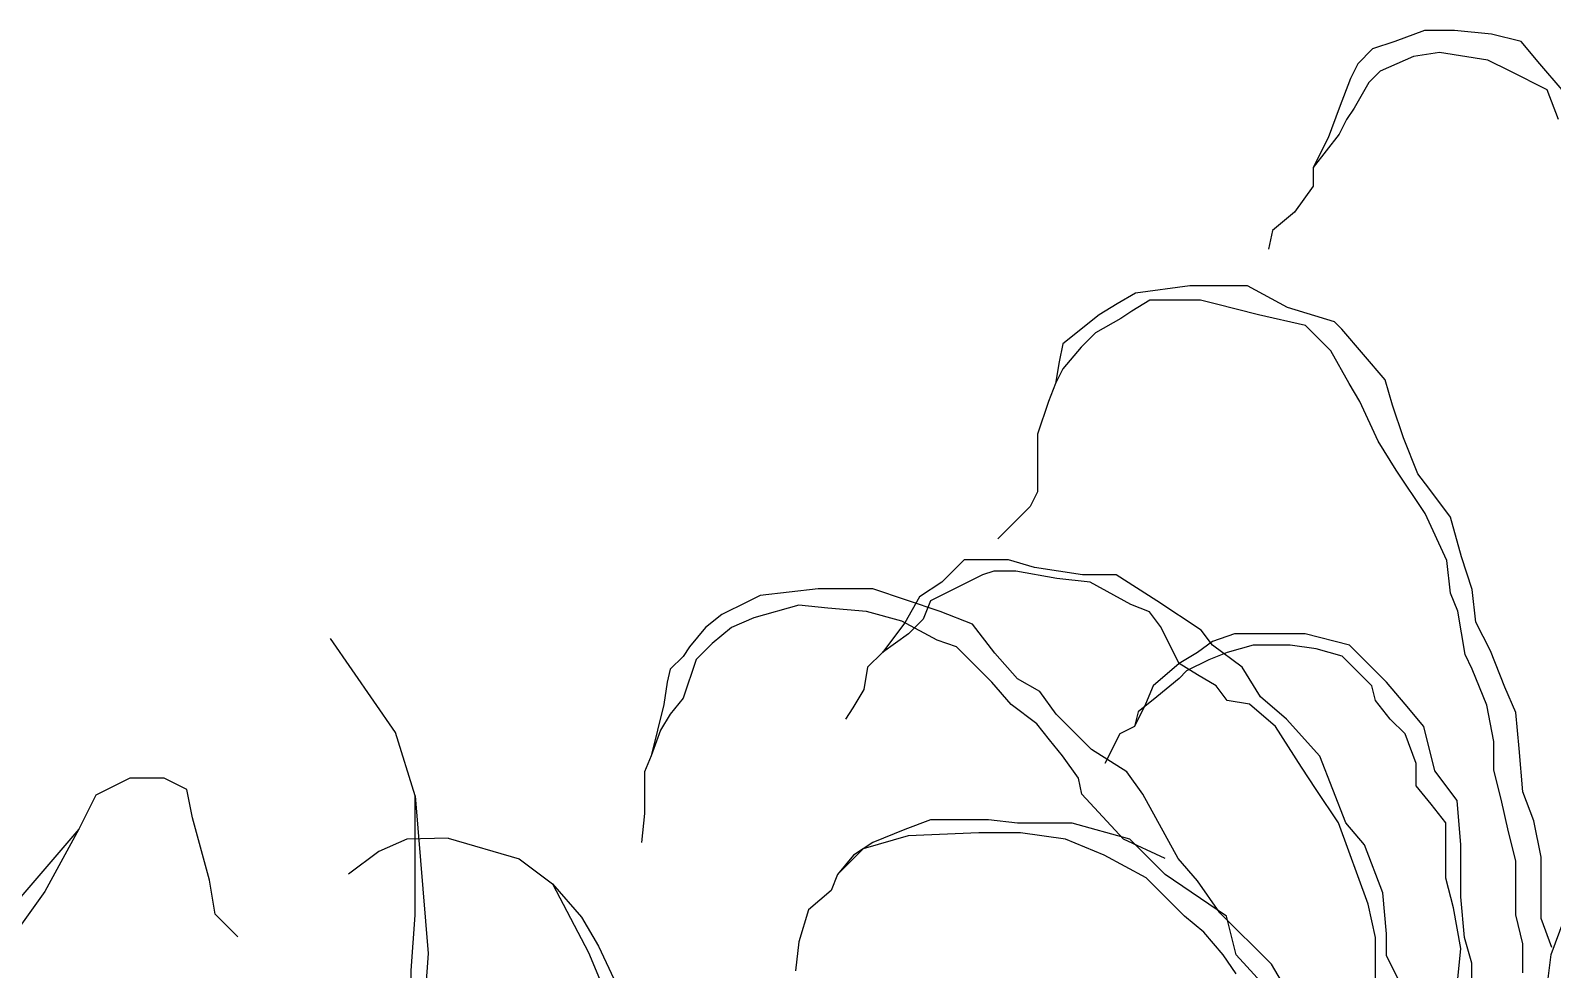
# Model space of a CAD drawing. Header units: millimetres. Extents: x 284148 to 331264, y 78716 to 101523.
# Drawn here: x 289418 to 290080, y 81443 to 81851 of the extents above; entities that cross this region are included whole.
import ezdxf

# ---------------------------------------------------------------- set-up
doc = ezdxf.new("R2010")
doc.units = ezdxf.units.MM

# ---------------------------------------------------------------- blocks, each defined once
blk = doc.blocks.new('A$C712731ED')
for points in [[(1389.46, 1807.06), (1379.76, 1818.36), (1371.68, 1828.05), (1358.74, 1831.28), (1342.58, 1832.89), (1329.65, 1832.89), (1316.72, 1828.05), (1307.02, 1824.82), (1300.55, 1818.36), (1297.32, 1811.91), (1292.47, 1798.99), (1287.62, 1786.08), (1281.16, 1773.16), (1281.16, 1765.09), (1273.07, 1753.79), (1263.38, 1745.72), (1261.76, 1737.65)], [(1389.46, 1807.06), (1379.76, 1818.36), (1371.68, 1828.05), (1358.74, 1831.28), (1342.58, 1832.89), (1329.65, 1832.89), (1316.72, 1828.05), (1307.02, 1824.82), (1300.55, 1818.36), (1297.32, 1811.91), (1292.47, 1798.99), (1287.62, 1786.08), (1281.16, 1773.16), (1281.16, 1765.09), (1273.07, 1753.79), (1263.38, 1745.72), (1261.76, 1737.65)], [(1387.84, 1794.15), (1382.99, 1807.06), (1366.83, 1815.14), (1357.13, 1819.98), (1336.11, 1823.21), (1324.8, 1821.59), (1310.25, 1815.14), (1305.4, 1810.29), (1298.94, 1798.99), (1295.7, 1794.15), (1292.47, 1787.69), (1281.16, 1773.16)], [(1387.84, 1794.15), (1382.99, 1807.06), (1366.83, 1815.14), (1357.13, 1819.98), (1336.11, 1823.21), (1324.8, 1821.59), (1310.25, 1815.14), (1305.4, 1810.29), (1298.94, 1798.99), (1295.7, 1794.15), (1292.47, 1787.69), (1281.16, 1773.16)], [(1367.6, 1366.28), (1375.18, 1398.46), (1382.76, 1415.5), (1384.66, 1430.64), (1390.35, 1445.79), (1392.24, 1460.93), (1403.62, 1479.87), (1407.41, 1500.69), (1416.88, 1519.62), (1420.68, 1532.87), (1437.74, 1576.41), (1447.22, 1599.13), (1456.69, 1610.49), (1471.86, 1631.31), (1485.13, 1654.03), (1505.98, 1672.96), (1517.36, 1690), (1540.1, 1712.72), (1566.64, 1737.33), (1583.71, 1744.9), (1591.29, 1752.47), (1606.45, 1754.37), (1623.51, 1758.15)], [(1367.6, 1366.28), (1375.18, 1398.46), (1382.76, 1415.5), (1384.66, 1430.64), (1390.35, 1445.79), (1392.24, 1460.93), (1403.62, 1479.87), (1407.41, 1500.69), (1416.88, 1519.62), (1420.68, 1532.87), (1437.74, 1576.41), (1447.22, 1599.13), (1456.69, 1610.49), (1471.86, 1631.31), (1485.13, 1654.03), (1505.98, 1672.96), (1517.36, 1690), (1540.1, 1712.72), (1566.64, 1737.33), (1583.71, 1744.9), (1591.29, 1752.47), (1606.45, 1754.37), (1623.51, 1758.15)], [(1385.03, 1433.65), (1380.3, 1446.24), (1380.3, 1458.83), (1380.3, 1473), (1377.15, 1488.74), (1372.42, 1501.33), (1370.84, 1520.22), (1369.26, 1535.96), (1364.54, 1546.98), (1358.23, 1562.72), (1351.93, 1575.31), (1350.35, 1589.47), (1345.62, 1603.64), (1340.89, 1620.96), (1331.44, 1633.55), (1326.71, 1639.84), (1320.4, 1655.58), (1315.68, 1669.75), (1312.52, 1680.77), (1293.61, 1702.8), (1290.46, 1705.95), (1269.97, 1712.25), (1252.63, 1721.69), (1243.17, 1721.69), (1227.41, 1721.69), (1203.77, 1718.54), (1195.89, 1713.82), (1188.01, 1709.1), (1172.25, 1696.51), (1170.67, 1688.64), (1169.09, 1679.19), (1165.94, 1671.32), (1161.21, 1657.16), (1161.21, 1646.14), (1161.21, 1631.97), (1158.06, 1625.68), (1143.87, 1611.51)], [(1385.03, 1433.65), (1380.3, 1446.24), (1380.3, 1458.83), (1380.3, 1473), (1377.15, 1488.74), (1372.42, 1501.33), (1370.84, 1520.22), (1369.26, 1535.96), (1364.54, 1546.98), (1358.23, 1562.72), (1351.93, 1575.31), (1350.35, 1589.47), (1345.62, 1603.64), (1340.89, 1620.96), (1331.44, 1633.55), (1326.71, 1639.84), (1320.4, 1655.58), (1315.68, 1669.75), (1312.52, 1680.77), (1293.61, 1702.8), (1290.46, 1705.95), (1269.97, 1712.25), (1252.63, 1721.69), (1243.17, 1721.69), (1227.41, 1721.69), (1203.77, 1718.54), (1195.89, 1713.82), (1188.01, 1709.1), (1172.25, 1696.51), (1170.67, 1688.64), (1169.09, 1679.19), (1165.94, 1671.32), (1161.21, 1657.16), (1161.21, 1646.14), (1161.21, 1631.97), (1158.06, 1625.68), (1143.87, 1611.51)], [(1372.42, 1422.63), (1372.42, 1435.22), (1369.26, 1447.81), (1369.26, 1458.83), (1369.26, 1471.42), (1366.11, 1484.02), (1362.96, 1498.18), (1359.81, 1510.77), (1359.81, 1523.37), (1356.66, 1539.11), (1350.35, 1554.85), (1347.2, 1561.14), (1344.05, 1580.03), (1340.89, 1587.9), (1339.32, 1602.07), (1329.86, 1622.53), (1317.25, 1641.42), (1309.37, 1654.01), (1301.49, 1671.32), (1296.76, 1679.19), (1288.88, 1693.36), (1277.85, 1704.38), (1257.36, 1709.1), (1238.44, 1713.82), (1232.14, 1715.4), (1222.68, 1715.4), (1210.07, 1715.4), (1202.19, 1710.67), (1197.46, 1707.53), (1186.43, 1701.23), (1180.13, 1694.93), (1172.25, 1685.49), (1169.09, 1679.19), (1169.09, 1679.19)], [(1372.42, 1422.63), (1372.42, 1435.22), (1369.26, 1447.81), (1369.26, 1458.83), (1369.26, 1471.42), (1366.11, 1484.02), (1362.96, 1498.18), (1359.81, 1510.77), (1359.81, 1523.37), (1356.66, 1539.11), (1350.35, 1554.85), (1347.2, 1561.14), (1344.05, 1580.03), (1340.89, 1587.9), (1339.32, 1602.07), (1329.86, 1622.53), (1317.25, 1641.42), (1309.37, 1654.01), (1301.49, 1671.32), (1296.76, 1679.19), (1288.88, 1693.36), (1277.85, 1704.38), (1257.36, 1709.1), (1238.44, 1713.82), (1232.14, 1715.4), (1222.68, 1715.4), (1210.07, 1715.4), (1202.19, 1710.67), (1197.46, 1707.53), (1186.43, 1701.23), (1180.13, 1694.93), (1172.25, 1685.49), (1169.09, 1679.19), (1169.09, 1679.19)], [(1308.26, 1415.48), (1308.26, 1438.03), (1305.03, 1452.53), (1292.13, 1487.97), (1282.45, 1502.46), (1276, 1512.13), (1264.71, 1529.85), (1253.42, 1539.51), (1243.74, 1541.12), (1238.9, 1547.57), (1230.84, 1552.4), (1222.77, 1557.23), (1214.71, 1573.34), (1209.87, 1579.78), (1201.8, 1583), (1184.06, 1592.67), (1169.54, 1594.28), (1151.8, 1597.5), (1142.12, 1597.5), (1137.28, 1595.89), (1114.7, 1584.61), (1111.47, 1576.56), (1105.02, 1570.12), (1093.73, 1562.06), (1087.28, 1555.62), (1085.67, 1545.96), (1080.83, 1537.9), (1077.6, 1533.07)], [(1308.26, 1415.48), (1308.26, 1438.03), (1305.03, 1452.53), (1292.13, 1487.97), (1282.45, 1502.46), (1276, 1512.13), (1264.71, 1529.85), (1253.42, 1539.51), (1243.74, 1541.12), (1238.9, 1547.57), (1230.84, 1552.4), (1222.77, 1557.23), (1214.71, 1573.34), (1209.87, 1579.78), (1201.8, 1583), (1184.06, 1592.67), (1169.54, 1594.28), (1151.8, 1597.5), (1142.12, 1597.5), (1137.28, 1595.89), (1114.7, 1584.61), (1111.47, 1576.56), (1105.02, 1570.12), (1093.73, 1562.06), (1087.28, 1555.62), (1085.67, 1545.96), (1080.83, 1537.9), (1077.6, 1533.07)], [(1317.94, 1420.31), (1313.1, 1429.98), (1313.1, 1439.64), (1311.49, 1457.36), (1303.42, 1478.3), (1295.36, 1487.97), (1284.06, 1516.96), (1269.55, 1533.07), (1258.26, 1542.73), (1250.19, 1555.62), (1237.29, 1565.28), (1232.45, 1571.73), (1213.09, 1584.61), (1195.35, 1595.89), (1180.83, 1595.89), (1159.86, 1599.11), (1148.57, 1602.33), (1129.22, 1602.33), (1119.54, 1592.67), (1109.86, 1586.23), (1103.41, 1574.95), (1093.73, 1562.06)], [(1317.94, 1420.31), (1313.1, 1429.98), (1313.1, 1439.64), (1311.49, 1457.36), (1303.42, 1478.3), (1295.36, 1487.97), (1284.06, 1516.96), (1269.55, 1533.07), (1258.26, 1542.73), (1250.19, 1555.62), (1237.29, 1565.28), (1232.45, 1571.73), (1213.09, 1584.61), (1195.35, 1595.89), (1180.83, 1595.89), (1159.86, 1599.11), (1148.57, 1602.33), (1129.22, 1602.33), (1119.54, 1592.67), (1109.86, 1586.23), (1103.41, 1574.95), (1093.73, 1562.06)], [(1271.33, 1412.33), (1262.94, 1426.3), (1240.57, 1448.65), (1230.78, 1462.61), (1222.38, 1472.39), (1207, 1500.32), (1200.01, 1510.1), (1184.62, 1519.87), (1169.24, 1535.24), (1162.25, 1545.01), (1152.46, 1550.6), (1142.67, 1561.77), (1132.88, 1574.34), (1118.89, 1579.93), (1089.52, 1589.71), (1079.73, 1589.71), (1065.75, 1589.71), (1040.57, 1586.91), (1034.98, 1584.12), (1023.79, 1578.53), (1016.8, 1572.95), (1009.81, 1564.57), (1007.01, 1560.38), (1001.42, 1554.79), (1000.02, 1549.2), (998.62, 1539.43), (995.82, 1528.25), (993.02, 1517.08), (990.23, 1510.1), (990.23, 1491.94), (988.83, 1479.37)], [(1271.33, 1412.33), (1262.94, 1426.3), (1240.57, 1448.65), (1230.78, 1462.61), (1222.38, 1472.39), (1207, 1500.32), (1200.01, 1510.1), (1184.62, 1519.87), (1169.24, 1535.24), (1162.25, 1545.01), (1152.46, 1550.6), (1142.67, 1561.77), (1132.88, 1574.34), (1118.89, 1579.93), (1089.52, 1589.71), (1079.73, 1589.71), (1065.75, 1589.71), (1040.57, 1586.91), (1034.98, 1584.12), (1023.79, 1578.53), (1016.8, 1572.95), (1009.81, 1564.57), (1007.01, 1560.38), (1001.42, 1554.79), (1000.02, 1549.2), (998.62, 1539.43), (995.82, 1528.25), (993.02, 1517.08), (990.23, 1510.1), (990.23, 1491.94), (988.83, 1479.37)], [(1216.79, 1472.39), (1198.61, 1480.77), (1180.43, 1500.32), (1179.03, 1507.31), (1172.04, 1517.08), (1166.44, 1524.06), (1160.85, 1531.05), (1149.66, 1539.43), (1141.27, 1549.2), (1131.48, 1558.98), (1125.89, 1564.57), (1117.49, 1567.36), (1102.11, 1575.74), (1086.73, 1579.93), (1069.94, 1581.33), (1057.36, 1582.72), (1037.78, 1577.14), (1027.99, 1572.95), (1019.6, 1565.96), (1012.6, 1558.98), (1007.01, 1542.22), (1001.42, 1535.24), (997.22, 1528.25), (993.02, 1517.08)], [(1216.79, 1472.39), (1198.61, 1480.77), (1180.43, 1500.32), (1179.03, 1507.31), (1172.04, 1517.08), (1166.44, 1524.06), (1160.85, 1531.05), (1149.66, 1539.43), (1141.27, 1549.2), (1131.48, 1558.98), (1125.89, 1564.57), (1117.49, 1567.36), (1102.11, 1575.74), (1086.73, 1579.93), (1069.94, 1581.33), (1057.36, 1582.72), (1037.78, 1577.14), (1027.99, 1572.95), (1019.6, 1565.96), (1012.6, 1558.98), (1007.01, 1542.22), (1001.42, 1535.24), (997.22, 1528.25), (993.02, 1517.08)], [(1350.2, 1405.82), (1350.2, 1426.76), (1346.97, 1438.03), (1345.36, 1455.75), (1345.36, 1478.3), (1343.75, 1497.63), (1334.07, 1510.52), (1329.23, 1529.85), (1321.16, 1539.51), (1313.1, 1549.18), (1300.19, 1562.06), (1296.97, 1565.28), (1277.61, 1570.12), (1258.26, 1570.12), (1246.97, 1570.12), (1237.29, 1566.9), (1230.84, 1562.06), (1222.77, 1557.23), (1211.48, 1547.57), (1208.25, 1539.51), (1203.41, 1529.85), (1196.96, 1526.63), (1190.51, 1513.74)], [(1350.2, 1405.82), (1350.2, 1426.76), (1346.97, 1438.03), (1345.36, 1455.75), (1345.36, 1478.3), (1343.75, 1497.63), (1334.07, 1510.52), (1329.23, 1529.85), (1321.16, 1539.51), (1313.1, 1549.18), (1300.19, 1562.06), (1296.97, 1565.28), (1277.61, 1570.12), (1258.26, 1570.12), (1246.97, 1570.12), (1237.29, 1566.9), (1230.84, 1562.06), (1222.77, 1557.23), (1211.48, 1547.57), (1208.25, 1539.51), (1203.41, 1529.85), (1196.96, 1526.63), (1190.51, 1513.74)], [(873.77, 1117.75), (873.77, 1143.7), (884.91, 1178.93), (884.91, 1217.86), (884.91, 1234.54), (884.91, 1253.08), (884.91, 1290.16), (886.76, 1303.14), (888.62, 1343.92), (888.62, 1375.44), (888.62, 1423.64), (890.47, 1447.74), (890.47, 1499.65), (881.85, 1527.18), (853.5, 1568.09)], [(873.77, 1117.75), (873.77, 1143.7), (884.91, 1178.93), (884.91, 1217.86), (884.91, 1234.54), (884.91, 1253.08), (884.91, 1290.16), (886.76, 1303.14), (888.62, 1343.92), (888.62, 1375.44), (888.62, 1423.64), (890.47, 1447.74), (890.47, 1499.65), (881.85, 1527.18), (853.5, 1568.09)], [(1343.75, 1417.09), (1345.36, 1433.2), (1342.13, 1450.92), (1338.91, 1463.8), (1338.91, 1475.08), (1338.91, 1487.97), (1332.45, 1496.02), (1326, 1504.07), (1326, 1513.74), (1321.16, 1526.63), (1314.71, 1533.07), (1308.26, 1541.12), (1306.65, 1547.57), (1293.74, 1560.45), (1282.45, 1563.67), (1271.16, 1565.28), (1255.03, 1565.28), (1243.74, 1562.06), (1235.67, 1558.84), (1226, 1554.01), (1222.77, 1550.79), (1213.09, 1542.73), (1205.03, 1536.29), (1203.41, 1529.85)], [(1343.75, 1417.09), (1345.36, 1433.2), (1342.13, 1450.92), (1338.91, 1463.8), (1338.91, 1475.08), (1338.91, 1487.97), (1332.45, 1496.02), (1326, 1504.07), (1326, 1513.74), (1321.16, 1526.63), (1314.71, 1533.07), (1308.26, 1541.12), (1306.65, 1547.57), (1293.74, 1560.45), (1282.45, 1563.67), (1271.16, 1565.28), (1255.03, 1565.28), (1243.74, 1562.06), (1235.67, 1558.84), (1226, 1554.01), (1222.77, 1550.79), (1213.09, 1542.73), (1205.03, 1536.29), (1203.41, 1529.85)], [(813.22, 1438.23), (803.35, 1448.1), (800.88, 1462.89), (793.47, 1490.02), (791, 1502.35), (781.12, 1507.28), (766.3, 1507.28), (751.49, 1499.89), (744.08, 1485.09), (729.26, 1457.96), (716.91, 1440.7)], [(813.22, 1438.23), (803.35, 1448.1), (800.88, 1462.89), (793.47, 1490.02), (791, 1502.35), (781.12, 1507.28), (766.3, 1507.28), (751.49, 1499.89), (744.08, 1485.09), (729.26, 1457.96), (716.91, 1440.7)], [(890.47, 1499.65), (896.04, 1431.05), (894.19, 1405.1), (892.33, 1366.17), (894.19, 1351.34), (894.19, 1332.8), (894.19, 1312.41), (894.19, 1292.01), (894.19, 1275.33), (894.19, 1251.23), (892.33, 1219.71), (888.62, 1201.17), (884.91, 1186.34), (883.05, 1165.95), (883.05, 1145.56), (881.19, 1121.46), (881.19, 1106.63)], [(890.47, 1499.65), (896.04, 1431.05), (894.19, 1405.1), (892.33, 1366.17), (894.19, 1351.34), (894.19, 1332.8), (894.19, 1312.41), (894.19, 1292.01), (894.19, 1275.33), (894.19, 1251.23), (892.33, 1219.71), (888.62, 1201.17), (884.91, 1186.34), (883.05, 1165.95), (883.05, 1145.56), (881.19, 1121.46), (881.19, 1106.63)], [(744.08, 1485.09), (714.44, 1450.56)], [(744.08, 1485.09), (714.44, 1450.56)], [(1247.56, 1422.11), (1241.96, 1430.49), (1233.57, 1440.27), (1225.18, 1447.25), (1216.79, 1455.63), (1208.4, 1464.01), (1190.22, 1473.79), (1173.44, 1480.77), (1153.86, 1483.56), (1135.68, 1483.56), (1104.91, 1482.17), (1085.33, 1476.58), (1074.14, 1465.41), (1071.34, 1458.42), (1061.55, 1450.04), (1057.36, 1436.08), (1055.96, 1423.51)], [(1247.56, 1422.11), (1241.96, 1430.49), (1233.57, 1440.27), (1225.18, 1447.25), (1216.79, 1455.63), (1208.4, 1464.01), (1190.22, 1473.79), (1173.44, 1480.77), (1153.86, 1483.56), (1135.68, 1483.56), (1104.91, 1482.17), (1085.33, 1476.58), (1074.14, 1465.41), (1071.34, 1458.42), (1061.55, 1450.04), (1057.36, 1436.08), (1055.96, 1423.51)], [(1289.51, 1374.62), (1276.93, 1398.37), (1247.56, 1430.49), (1243.36, 1447.25), (1216.79, 1465.41), (1209.8, 1472.39), (1201.41, 1480.77), (1176.23, 1487.75), (1162.25, 1487.75), (1152.46, 1487.75), (1139.87, 1489.15), (1130.08, 1489.15), (1114.7, 1489.15), (1103.51, 1484.96), (1089.52, 1479.37), (1081.13, 1473.79), (1074.14, 1465.41)], [(1289.51, 1374.62), (1276.93, 1398.37), (1247.56, 1430.49), (1243.36, 1447.25), (1216.79, 1465.41), (1209.8, 1472.39), (1201.41, 1480.77), (1176.23, 1487.75), (1162.25, 1487.75), (1152.46, 1487.75), (1139.87, 1489.15), (1130.08, 1489.15), (1114.7, 1489.15), (1103.51, 1484.96), (1089.52, 1479.37), (1081.13, 1473.79), (1074.14, 1465.41)], [(904.79, 1481.28), (886.71, 1480.85), (874.62, 1475.36), (861.43, 1465.48)], [(904.79, 1481.28), (886.71, 1480.85), (874.62, 1475.36), (861.43, 1465.48)], [(904.79, 1481.28), (935.63, 1472.21), (950.14, 1461.34), (962.84, 1446.84), (970.1, 1434.15), (984.62, 1403.33), (991.87, 1379.77), (1015.46, 1345.33), (1026.34, 1298.2), (1031.79, 1281.89), (1037.23, 1251.07), (1039.04, 1232.94), (1048.12, 1205.76), (1051.74, 1178.57), (1051.74, 1133.25)], [(904.79, 1481.28), (935.63, 1472.21), (950.14, 1461.34), (962.84, 1446.84), (970.1, 1434.15), (984.62, 1403.33), (991.87, 1379.77), (1015.46, 1345.33), (1026.34, 1298.2), (1031.79, 1281.89), (1037.23, 1251.07), (1039.04, 1232.94), (1048.12, 1205.76), (1051.74, 1178.57), (1051.74, 1133.25)], [(950.14, 1461.34), (965.85, 1431.43), (971.35, 1418.26), (973.54, 1409.47), (977.94, 1400.69), (982.34, 1395.19), (987.83, 1383.11), (990.03, 1374.33), (994.43, 1362.25), (999.92, 1350.17), (1005.42, 1340.29), (1009.82, 1330.4), (1015.31, 1313.93), (1018.61, 1305.15), (1023, 1294.17), (1027.4, 1266.71), (1030.7, 1240.36), (1035.1, 1223.88), (1039.49, 1210.71), (1040.59, 1198.63), (1041.69, 1188.74), (1042.79, 1179.96), (1043.89, 1170.08), (1042.79, 1153.6)], [(950.14, 1461.34), (965.85, 1431.43), (971.35, 1418.26), (973.54, 1409.47), (977.94, 1400.69), (982.34, 1395.19), (987.83, 1383.11), (990.03, 1374.33), (994.43, 1362.25), (999.92, 1350.17), (1005.42, 1340.29), (1009.82, 1330.4), (1015.31, 1313.93), (1018.61, 1305.15), (1023, 1294.17), (1027.4, 1266.71), (1030.7, 1240.36), (1035.1, 1223.88), (1039.49, 1210.71), (1040.59, 1198.63), (1041.69, 1188.74), (1042.79, 1179.96), (1043.89, 1170.08), (1042.79, 1153.6)]]:
    blk.add_lwpolyline(points)

msp = doc.modelspace()

# ---------------------------------------------------------------- block references
msp.add_blockref('A$C712731ED', (288694.87, 80018.54))

doc.saveas('drawing.dxf')
